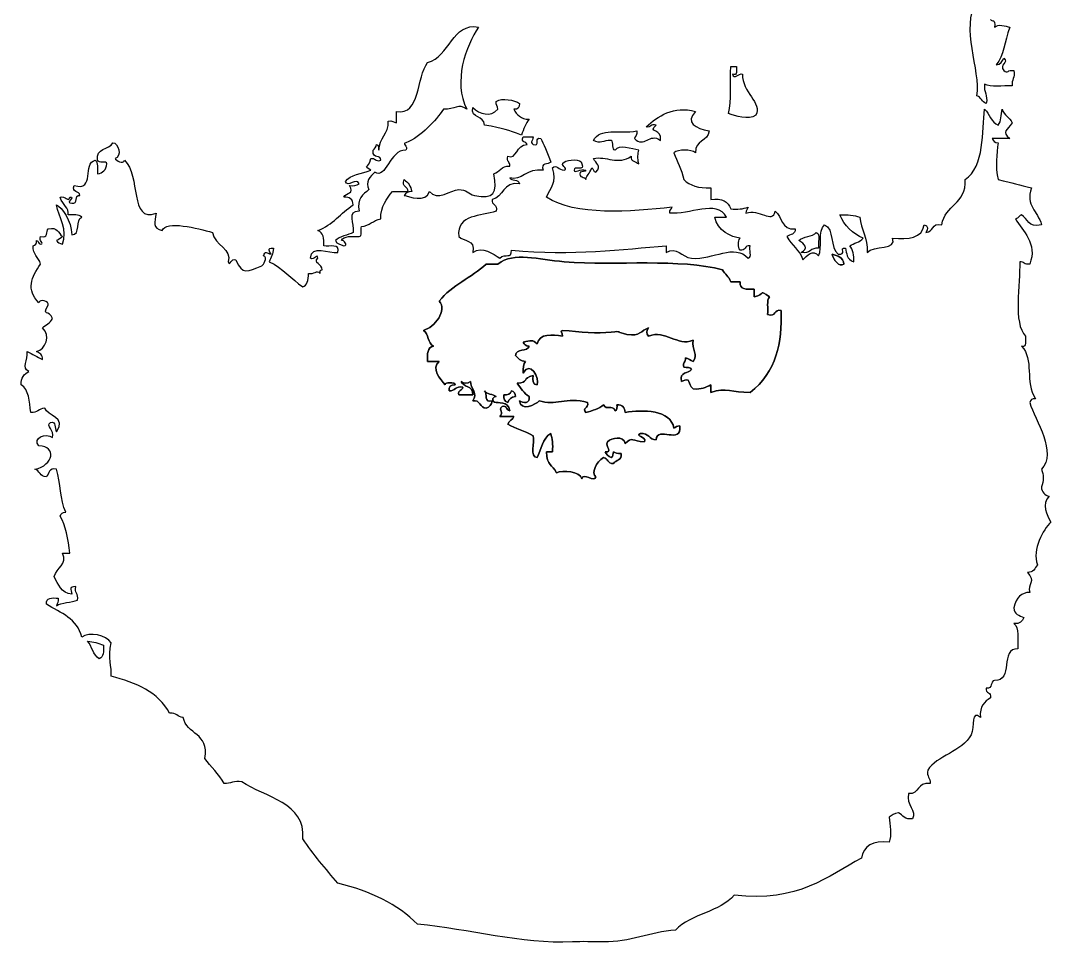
# Model space of a CAD drawing. Extents: x 0 to 128, y -192 to 20.
# Drawn here: x 5.5 to 128.1, y -192.4 to -83.2 of the extents above; entities that cross this region are included whole.
import ezdxf

# ---------------------------------------------------------------- set-up
doc = ezdxf.new("R2010")
doc.units = 0
doc.layers.get('0').update_dxf_attribs({"linetype": 'CONTINUOUS'})

msp = doc.modelspace()

# ---------------------------------------------------------------- linework, layer by layer
at = {"color": 7}
for points in [[(89.443962, -88.648918)], [(64.484712, -93.016787)], [(42.714699, -109.2403)], [(97.763712, -110.626925)], [(101.438268, -110.834918), (101.438268, -110.834918)], [(102.824893, -112.01355)], [(92.217212, -114.994793), (92.217212, -114.994793)], [(92.217212, -115.8961)], [(62.612768, -127.474418), (62.612768, -127.474418)], [(63.514074, -126.9891)], [(13.38758, -156.593543)]]:
    msp.add_lwpolyline(points, close=True, dxfattribs=at)
for points in [[(118.563087, -92.115481), (119.048405, -89.064906), (116.55248, -84.003725), (118.563087, -81.022481)], [(120.157705, -83.102418), (120.365699, -83.379743), (120.781687, -82.963756), (120.643024, -84.003725)], [(53.599705, -88.1636), (56.234293, -87.539618), (56.511618, -83.379743), (59.631524, -84.003725)], [(59.631524, -84.003725), (58.106237, -86.222325), (56.580949, -90.451531), (58.244899, -93.7101)], [(120.643024, -84.003725), (121.059012, -83.587737), (121.960318, -83.865062), (122.445637, -84.003725)], [(122.445637, -84.003725), (121.821655, -85.806337), (121.752324, -87.331625), (120.851018, -88.440925)], [(49.925149, -93.987425), (52.76773, -94.472743), (52.282412, -89.896881), (53.599705, -88.1636)], [(120.851018, -88.440925), (121.405668, -88.440925), (121.54433, -88.024937), (121.752324, -87.678281)], [(121.752324, -87.678281), (122.376305, -88.232931), (121.128343, -88.371593), (121.752324, -89.134237)], [(89.166637, -94.195418), (89.651955, -92.739462), (89.305299, -90.451531), (89.443962, -88.648918)], [(89.443962, -88.648918), (89.651955, -88.648918), (89.859949, -88.648918), (90.137274, -88.648918)], [(90.137274, -88.648918), (90.067943, -89.064906), (90.345268, -89.82755), (89.651955, -89.550225)], [(89.651955, -89.550225), (89.859949, -90.243537), (90.414599, -89.411562), (90.830587, -89.550225)], [(121.752324, -89.134237), (122.237643, -89.550225), (122.168312, -88.995575), (122.930955, -89.134237)], [(122.930955, -89.134237), (123.069618, -89.966212), (122.65363, -90.174206), (122.722962, -90.93685)], [(90.830587, -89.550225), (90.761255, -91.699493), (93.187849, -92.947456), (92.425205, -94.403412)], [(119.464393, -90.728856), (119.32573, -91.699493), (119.88038, -92.04615), (119.672387, -93.016787)], [(122.722962, -90.93685), (121.613662, -90.867518), (120.157705, -91.214175), (119.464393, -90.728856)], [(58.244899, -93.7101), (57.20493, -92.947456), (56.858274, -93.779431), (55.471649, -93.7101)], [(61.919455, -93.7101), (61.919455, -93.294112), (61.64213, -93.224781), (61.711462, -92.808793)], [(61.711462, -92.808793), (62.404774, -92.254143), (63.86073, -92.670131), (64.484712, -93.016787)], [(64.484712, -93.016787), (64.484712, -93.502106), (64.276718, -93.779431), (63.791399, -93.7101)], [(119.672387, -93.016787), (119.117737, -92.878125), (119.048405, -92.254143), (118.563087, -92.115481)], [(49.925149, -95.304718), (49.925149, -94.888731), (49.925149, -94.403412), (49.925149, -93.987425)], [(55.471649, -93.7101), (54.570343, -95.027393), (52.837062, -96.968668), (51.034449, -97.661981)], [(60.324837, -95.582043), (60.324837, -94.403412), (58.660887, -94.888731), (58.938212, -93.502106)], [(58.938212, -93.502106), (59.770187, -94.26475), (61.018149, -94.680737), (61.919455, -93.7101)], [(63.791399, -93.7101), (64.138055, -94.334081), (64.623374, -94.888731), (65.594012, -94.888731)], [(79.460262, -95.790037), (80.777555, -94.542075), (82.71883, -93.224781), (85.284087, -93.987425)], [(85.284087, -93.987425), (83.966793, -95.235387), (85.353418, -95.998031), (86.878705, -96.275356)], [(92.425205, -94.403412), (91.59323, -95.027393), (89.92928, -94.472743), (89.166637, -94.195418)], [(117.176462, -102.02985), (119.464393, -100.504562), (119.187068, -96.206025), (119.464393, -93.7101)], [(119.464393, -93.7101), (120.088374, -94.26475), (120.227037, -95.235387), (121.059012, -95.582043)], [(121.059012, -95.582043), (121.474999, -95.166056), (121.405668, -94.334081), (121.54433, -93.7101)], [(121.54433, -93.7101), (121.752324, -94.403412), (122.445637, -94.680737), (122.722962, -95.304718)], [(47.845212, -98.563287), (47.845212, -97.038), (49.023843, -96.691343), (48.954512, -95.096725)], [(48.954512, -95.096725), (49.43983, -95.027393), (49.578493, -95.235387), (49.925149, -95.304718)], [(64.692705, -96.760675), (63.028755, -96.136693), (62.682099, -95.998031), (60.324837, -95.582043)], [(65.594012, -94.888731), (65.178024, -95.37405), (64.97003, -96.067362), (64.692705, -96.760675)], [(80.638893, -95.582043), (79.94558, -95.37405), (80.014912, -95.9287), (79.460262, -95.790037)], [(81.124212, -97.384656), (81.470868, -95.998031), (79.460262, -96.48335), (80.638893, -95.582043)], [(122.722962, -95.304718), (122.168312, -96.206025), (121.405668, -96.344687), (122.445637, -97.176662)], [(66.07933, -97.869975), (66.980637, -98.216631), (66.148662, -96.830006), (66.980637, -97.176662)], [(73.220449, -97.384656), (74.052424, -95.859368), (76.132362, -96.622012), (78.350962, -96.275356)], [(78.350962, -96.275356), (78.420293, -96.760675), (78.142968, -96.899337), (78.073637, -97.176662)], [(78.073637, -97.176662), (79.182937, -98.355293), (79.876249, -96.414018), (81.124212, -97.384656)], [(86.878705, -96.275356), (86.740043, -97.523318), (85.214755, -97.384656), (85.284087, -98.840612)], [(14.566212, -99.741918), (14.288887, -98.216631), (15.952837, -98.563287), (16.368824, -97.661981)], [(16.368824, -97.661981), (17.062137, -97.661981), (17.478124, -99.325931), (16.646149, -99.533925)], [(47.151899, -98.563287), (47.359893, -98.424625), (47.498555, -98.1473), (47.567887, -97.869975)], [(47.567887, -97.869975), (47.845212, -97.939306), (47.77588, -98.285962), (47.845212, -98.563287)], [(51.034449, -97.661981), (50.479799, -97.731312), (51.381105, -98.077968), (51.034449, -98.563287)], [(63.098087, -99.2566), (64.138055, -99.741918), (64.068724, -97.869975), (65.386018, -97.869975)], [(65.386018, -97.869975), (65.247355, -97.523318), (64.623374, -97.661981), (64.900699, -96.968668)], [(64.900699, -96.968668), (65.316687, -96.968668), (65.663343, -96.968668), (66.07933, -96.968668)], [(66.07933, -96.968668), (66.07933, -97.59265), (65.663343, -97.453987), (66.07933, -97.869975)], [(66.980637, -97.176662), (67.257962, -97.731312), (67.812612, -98.840612), (68.159268, -99.949912)], [(75.300387, -97.384656), (74.329749, -97.384656), (74.052424, -97.869975), (73.220449, -97.384656)], [(75.785705, -98.563287), (75.300387, -98.493956), (75.716374, -97.59265), (75.300387, -97.384656)], [(78.558955, -98.563287), (77.796312, -98.355293), (76.132362, -97.869975), (75.785705, -98.563287)], [(122.445637, -97.176662), (121.752324, -97.176662), (121.059012, -97.176662), (120.365699, -97.176662)], [(120.365699, -97.176662), (120.504362, -97.453987), (120.643024, -97.661981), (121.059012, -97.661981)], [(121.059012, -97.661981), (120.920349, -98.979275), (120.712355, -100.504562), (121.059012, -102.02985)], [(48.053205, -99.741918), (48.122537, -98.979275), (47.082568, -99.741918), (47.151899, -98.563287)], [(51.034449, -98.563287), (49.093174, -98.424625), (48.677187, -102.099181), (47.359893, -101.128543)], [(63.30608, -100.435231), (63.375412, -99.880581), (62.890093, -99.949912), (63.098087, -99.2566)], [(73.220449, -99.533925), (74.676405, -99.187268), (76.201693, -100.3659), (77.657649, -99.2566)], [(77.657649, -99.2566), (77.588318, -99.949912), (78.28163, -99.880581), (78.558955, -100.157906)], [(78.558955, -100.157906), (78.420293, -99.2566), (78.420293, -99.464593), (78.558955, -98.563287)], [(85.284087, -98.840612), (84.798768, -98.424625), (83.204149, -98.424625), (82.71883, -98.840612)], [(82.71883, -98.840612), (83.065487, -99.949912), (83.689468, -100.712556), (83.897462, -102.02985)], [(11.792962, -102.723162), (14.358218, -103.485806), (12.763599, -100.019243), (14.288887, -99.741918)], [(14.288887, -99.741918), (14.635543, -100.019243), (14.566212, -100.712556), (14.566212, -101.336537)], [(15.675512, -100.157906), (15.60618, -99.741918), (14.704874, -100.157906), (14.566212, -99.741918)], [(14.566212, -101.336537), (15.190193, -101.267206), (15.60618, -100.851218), (15.675512, -100.157906)], [(16.646149, -99.533925), (16.71548, -99.741918), (17.616787, -100.296568), (17.755449, -99.741918)], [(17.755449, -99.741918), (19.696724, -101.4752), (18.310099, -107.229693), (21.499337, -105.981731)], [(46.874574, -100.92055), (45.903937, -100.157906), (46.597249, -100.92055), (46.874574, -99.533925)], [(46.874574, -99.533925), (47.429224, -99.395262), (47.359893, -99.949912), (48.053205, -99.741918)], [(61.434137, -101.336537), (62.127449, -101.128543), (62.335443, -100.3659), (63.30608, -100.435231)], [(68.159268, -99.949912), (67.881943, -100.296568), (66.911305, -99.949912), (67.257962, -100.92055)], [(68.367262, -100.643225), (68.85258, -100.157906), (69.060574, -100.92055), (69.753887, -100.92055)], [(69.753887, -100.92055), (70.377868, -100.643225), (69.060574, -100.3659), (69.753887, -99.949912)], [(69.753887, -99.949912), (70.169874, -99.672587), (71.833824, -99.464593), (71.833824, -100.157906)], [(71.833824, -100.157906), (72.249812, -101.128543), (70.863187, -100.296568), (70.932518, -100.92055)], [(73.497774, -101.128543), (74.260418, -100.3659), (73.497774, -100.157906), (73.220449, -99.533925)], [(43.89333, -102.237843), (44.44798, -101.405868), (45.834605, -101.336537), (46.874574, -100.92055)], [(45.487949, -102.515168), (45.210624, -101.683193), (44.101324, -103.069818), (43.89333, -102.237843)], [(47.359893, -101.128543), (46.874574, -101.683193), (46.11193, -102.237843), (46.66658, -103.208481)], [(59.146205, -103.901793), (61.434137, -104.387112), (61.919455, -103.624468), (61.434137, -101.336537)], [(67.257962, -100.92055), (65.316687, -100.643225), (64.692705, -102.237843), (63.30608, -101.821856)], [(67.673949, -104.109787), (68.159268, -102.861825), (68.921912, -102.445837), (68.367262, -100.643225)], [(70.932518, -100.92055), (70.932518, -101.336537), (71.695162, -100.643225), (72.319143, -100.92055)], [(71.62583, -101.128543), (71.417837, -101.891187), (72.249812, -101.613862), (72.319143, -102.02985)], [(72.319143, -100.92055), (72.249812, -101.128543), (71.903155, -101.059212), (71.62583, -101.128543)], [(72.319143, -102.02985), (72.388474, -101.405868), (72.73513, -101.4752), (73.012455, -100.643225)], [(73.012455, -100.643225), (73.28978, -100.712556), (73.151118, -101.128543), (73.497774, -101.128543)], [(12.486274, -103.901793), (12.416943, -103.277812), (11.446305, -103.624468), (11.792962, -102.723162)], [(43.685337, -104.109787), (43.962662, -103.485806), (45.00263, -103.763131), (44.378649, -102.723162)], [(44.378649, -102.723162), (44.863968, -102.792493), (45.210624, -102.723162), (45.487949, -102.515168)], [(51.311774, -103.416475), (51.311774, -102.792493), (50.479799, -103.000487), (50.826455, -102.02985)], [(50.826455, -102.02985), (51.311774, -102.376506), (51.589099, -102.792493), (51.727762, -103.416475)], [(64.484712, -102.515168), (62.474105, -102.237843), (62.612768, -104.109787), (61.226143, -104.387112)], [(63.30608, -101.821856), (63.514074, -102.168512), (64.346049, -101.960518), (64.484712, -102.515168)], [(83.897462, -102.02985), (84.590774, -102.723162), (85.630743, -103.069818), (87.086699, -103.000487)], [(114.403212, -107.368356), (114.749868, -105.011093), (117.315124, -104.941762), (117.176462, -102.02985)], [(121.059012, -102.02985), (122.792293, -102.376506), (123.554937, -102.723162), (125.010893, -103.000487)], [(10.129012, -104.109787), (10.752993, -103.832462), (11.099649, -104.8031), (11.307643, -104.109787)], [(11.099649, -106.189725), (11.238312, -105.35775), (10.475668, -105.080425), (10.129012, -104.109787)], [(11.307643, -104.109787), (12.000955, -104.040456), (10.683662, -104.8031), (11.515637, -104.8031)], [(11.515637, -104.8031), (12.347612, -105.011093), (11.72363, -103.763131), (12.486274, -103.901793)], [(44.794637, -105.011093), (44.794637, -104.387112), (44.378649, -104.040456), (43.685337, -104.109787)], [(46.66658, -103.208481), (45.973268, -103.763131), (45.210624, -104.24845), (45.487949, -105.773737)], [(48.053205, -106.675043), (48.053205, -105.149756), (48.746518, -104.317781), (49.43983, -103.416475)], [(49.43983, -103.416475), (50.063812, -103.416475), (50.687793, -103.416475), (51.311774, -103.416475)], [(51.727762, -103.416475), (51.311774, -103.485806), (50.965118, -103.555137), (50.826455, -103.901793)], [(50.826455, -103.901793), (51.311774, -103.971125), (53.461043, -104.872431), (53.807699, -103.416475)], [(53.807699, -103.416475), (54.709005, -104.664437), (56.372955, -103.208481), (57.274262, -103.208481)], [(57.274262, -103.208481), (58.175568, -103.208481), (58.383562, -103.6938), (59.146205, -103.901793)], [(82.510837, -105.288418), (77.657649, -105.843068), (71.001849, -106.328387), (67.673949, -104.109787)], [(87.086699, -103.000487), (87.086699, -103.416475), (87.086699, -103.901793), (87.086699, -104.387112)], [(87.086699, -104.387112), (88.403993, -104.179118), (89.166637, -104.595106), (89.443962, -105.496412)], [(125.010893, -103.000487), (124.248249, -105.149756), (125.773537, -105.704406), (126.189524, -107.368356)], [(10.406337, -109.656287), (11.099649, -108.061668), (9.990349, -106.397718), (9.713024, -105.011093)], [(9.713024, -105.011093), (10.337005, -105.288418), (11.515637, -106.883037), (11.515637, -108.546987)], [(40.634762, -108.061668), (42.368043, -107.368356), (43.33868, -105.981731), (44.794637, -105.011093)], [(61.226143, -104.387112), (61.08748, -105.080425), (61.919455, -104.872431), (61.711462, -105.773737)], [(82.233512, -105.981731), (82.16418, -105.565743), (82.441505, -105.565743), (82.510837, -105.288418)], [(88.958643, -106.46705), (87.780012, -104.317781), (84.521443, -106.259056), (82.233512, -105.981731)], [(89.443962, -105.496412), (90.275937, -105.565743), (90.899918, -105.496412), (91.523899, -105.288418)], [(91.523899, -105.288418), (91.385237, -105.496412), (91.246574, -105.635075), (91.246574, -105.981731)], [(12.694268, -106.46705), (12.416943, -106.120393), (11.654299, -106.189725), (11.099649, -106.189725)], [(11.515637, -108.546987), (12.624937, -108.546987), (11.931624, -106.744375), (12.694268, -106.46705)], [(21.499337, -105.981731), (21.291343, -107.091031), (21.083349, -107.784343), (22.192649, -108.061668)], [(45.487949, -105.773737), (43.962662, -105.704406), (44.933299, -107.229693), (44.794637, -108.269662)], [(61.711462, -105.773737), (59.908849, -106.397718), (57.066268, -106.051062), (57.274262, -108.754981)], [(90.553262, -108.962975), (89.582624, -108.824312), (87.780012, -108.061668), (87.572018, -106.46705)], [(87.572018, -106.46705), (88.057337, -106.46705), (88.473324, -106.46705), (88.958643, -106.46705)], [(91.246574, -105.981731), (92.771862, -105.427081), (94.36648, -107.299025), (94.713137, -105.773737)], [(94.713137, -105.773737), (95.545112, -106.397718), (95.406449, -107.992337), (97.070399, -107.853675)], [(105.112824, -108.962975), (103.864862, -108.408325), (102.894224, -107.507018), (102.339574, -106.189725)], [(102.339574, -106.189725), (103.24088, -106.189725), (104.072855, -106.189725), (104.696837, -106.46705)], [(104.696837, -106.46705), (104.90483, -107.923006), (105.598143, -108.893643), (105.598143, -110.626925)], [(123.832262, -106.189725), (123.554937, -106.259056), (123.485605, -106.605712), (123.138949, -106.675043)], [(126.189524, -107.368356), (124.594905, -107.784343), (124.594905, -106.605712), (123.832262, -106.189725)], [(7.84108, -108.754981), (8.742387, -109.032306), (8.465062, -108.131), (8.742387, -107.853675)], [(8.742387, -107.853675), (9.851687, -107.57635), (9.921018, -108.338993), (10.406337, -108.754981)], [(22.192649, -108.061668), (22.677968, -106.813706), (26.421855, -107.784343), (28.155137, -108.269662)], [(45.487949, -108.754981), (45.973268, -108.754981), (45.626612, -107.923006), (45.765274, -107.57635)], [(45.765274, -107.57635), (46.735912, -107.507018), (47.151899, -106.813706), (48.053205, -106.675043)], [(97.070399, -107.853675), (97.13973, -108.546987), (96.446418, -108.477656), (96.099762, -108.754981)], [(99.843649, -111.042912), (100.328968, -110.141606), (99.704987, -108.061668), (100.536962, -107.368356)], [(100.536962, -107.368356), (101.715593, -107.853675), (101.160943, -110.072275), (102.13158, -110.834918)], [(108.579387, -108.962975), (110.45133, -109.101637), (112.11528, -108.962975), (112.323274, -107.368356)], [(112.323274, -107.368356), (112.808593, -107.437687), (112.808593, -107.992337), (112.531268, -108.269662)], [(112.531268, -108.269662), (113.432574, -108.269662), (113.155249, -107.091031), (114.403212, -107.368356)], [(123.138949, -106.675043), (123.901593, -108.061668), (125.773537, -109.586956), (124.802899, -112.01355)], [(7.84108, -109.656287), (8.39573, -109.586956), (7.494424, -109.2403), (7.84108, -108.754981)], [(10.406337, -108.754981), (10.198343, -108.962975), (9.990349, -109.101637), (9.713024, -109.2403)], [(28.155137, -108.269662), (28.432462, -109.79495), (30.512399, -110.280268), (30.02708, -111.736225)], [(41.328074, -109.864281), (41.397405, -108.962975), (41.258743, -108.269662), (40.634762, -108.061668)], [(44.794637, -108.269662), (44.170655, -108.616318), (43.200018, -108.68565), (42.714699, -109.2403)], [(43.408012, -109.2403), (43.685337, -108.616318), (44.655974, -108.754981), (45.487949, -108.754981)], [(57.274262, -108.754981), (57.828912, -109.378962), (59.284868, -109.032306), (58.938212, -110.626925)], [(90.553262, -110.3496), (90.275937, -110.072275), (90.275937, -109.2403), (90.553262, -108.962975)], [(96.099762, -108.754981), (96.58508, -109.864281), (97.625049, -110.280268), (97.971705, -111.528231)], [(97.486387, -109.2403), (97.971705, -108.68565), (99.150337, -108.824312), (99.566324, -108.269662)], [(99.566324, -108.269662), (100.120974, -108.477656), (99.704987, -109.586956), (99.843649, -110.141606)], [(103.518205, -109.864281), (104.003524, -109.517625), (104.696837, -109.448293), (105.112824, -108.962975)], [(105.598143, -110.626925), (106.291455, -109.79495), (109.203368, -110.3496), (108.579387, -108.962975)], [(7.84108, -112.01355), (7.633087, -111.181575), (6.870443, -110.90425), (6.939774, -109.864281)], [(6.939774, -109.864281), (7.217099, -109.79495), (7.355762, -109.586956), (7.355762, -109.2403)], [(7.355762, -109.2403), (7.633087, -109.2403), (7.494424, -109.656287), (7.84108, -109.656287)], [(9.713024, -109.2403), (9.851687, -109.448293), (10.129012, -109.586956), (10.406337, -109.656287)], [(35.088262, -110.834918), (34.949599, -110.626925), (34.533612, -110.002943), (35.365587, -110.141606)], [(35.365587, -110.141606), (35.365587, -110.834918), (35.01893, -111.250906), (34.880268, -111.736225)], [(39.733455, -111.320237), (39.802787, -109.586956), (41.952055, -110.834918), (42.992024, -110.626925)], [(42.992024, -110.626925), (43.269349, -109.517625), (42.021387, -110.002943), (41.328074, -109.864281)], [(42.714699, -109.2403), (42.78403, -109.656287), (43.33868, -109.656287), (43.685337, -109.864281)], [(43.685337, -109.864281), (44.239987, -109.864281), (43.685337, -109.101637), (43.408012, -109.2403)], [(58.938212, -110.626925), (60.116843, -109.864281), (61.364805, -110.834918), (62.127449, -111.320237)], [(63.514074, -110.3496), (70.724524, -111.112243), (76.756343, -110.210937), (81.817524, -109.864281)], [(81.817524, -109.864281), (81.817524, -110.141606), (81.817524, -110.3496), (81.817524, -110.626925)], [(81.817524, -110.626925), (83.065487, -109.933612), (83.620137, -111.181575), (84.798768, -111.320237)], [(84.798768, -111.320237), (87.433355, -111.528231), (89.859949, -109.517625), (91.523899, -111.320237)], [(91.731893, -109.864281), (91.03858, -109.725618), (91.246574, -110.557593), (90.553262, -110.3496)], [(91.523899, -111.320237), (92.009218, -111.250906), (91.59323, -110.280268), (91.731893, -109.864281)], [(97.763712, -110.626925), (98.665018, -110.210937), (98.24903, -109.586956), (97.486387, -109.2403)], [(99.843649, -110.141606), (98.873012, -110.002943), (98.873012, -110.90425), (97.763712, -110.626925)], [(97.971705, -111.528231), (98.457024, -110.973581), (99.150337, -110.210937), (99.843649, -111.042912)], [(102.13158, -110.834918), (103.310212, -110.973581), (102.13158, -110.002943), (103.032887, -110.141606)], [(103.032887, -110.141606), (103.171549, -110.696256), (103.102218, -111.4589), (104.003524, -111.736225)], [(104.003524, -111.736225), (104.003524, -110.973581), (103.934193, -110.280268), (103.518205, -109.864281)], [(30.02708, -111.736225), (30.235074, -112.429537), (30.373737, -111.181575), (30.928387, -111.528231)], [(30.928387, -111.528231), (31.69103, -113.400175), (32.315012, -112.845525), (33.978962, -112.221543)], [(33.978962, -112.221543), (34.186955, -112.152212), (34.741605, -111.181575), (34.186955, -111.042912)], [(34.186955, -111.042912), (34.394949, -110.3496), (34.533612, -110.765587), (35.088262, -110.834918)], [(40.634762, -111.320237), (40.56543, -110.696256), (40.218774, -111.597562), (39.733455, -111.320237)], [(41.12008, -112.706862), (41.12008, -112.01355), (40.01078, -111.874887), (40.634762, -111.320237)], [(69.753887, -111.736225), (66.703312, -111.528231), (63.791399, -110.488262), (61.919455, -112.01355)], [(61.919455, -112.01355), (63.791399, -110.488262), (66.703312, -111.528231), (69.753887, -111.736225)], [(62.127449, -111.320237), (62.820762, -110.626925), (63.514074, -111.528231), (63.514074, -110.3496)], [(88.473324, -112.706862), (83.481474, -111.320237), (75.993699, -112.221543), (69.753887, -111.736225)], [(69.753887, -111.736225), (75.993699, -112.221543), (83.481474, -111.320237), (88.473324, -112.706862)], [(102.824893, -112.01355), (102.270243, -112.429537), (101.57693, -111.528231), (101.438268, -110.834918)], [(101.438268, -110.834918), (102.062249, -111.042912), (102.755562, -111.181575), (102.824893, -112.01355)], [(101.438268, -110.834918), (101.57693, -111.528231), (102.270243, -112.429537), (102.824893, -112.01355)], [(102.824893, -112.01355), (102.755562, -111.181575), (102.062249, -111.042912), (101.438268, -110.834918)], [(7.633087, -116.589412), (6.107799, -115.064125), (6.73178, -113.538837), (7.84108, -112.01355)], [(34.880268, -111.736225), (36.474887, -112.498868), (37.514855, -113.746831), (38.832149, -114.717468)], [(39.525462, -113.12285), (40.218774, -113.261512), (40.426768, -112.637531), (40.912087, -113.12285)], [(40.912087, -113.12285), (40.842755, -112.845525), (40.912087, -112.706862), (41.12008, -112.706862)], [(60.53283, -112.01355), (58.799549, -113.608168), (56.442287, -114.509475), (54.98633, -116.381418)], [(54.98633, -116.381418), (56.442287, -114.509475), (58.799549, -113.608168), (60.53283, -112.01355)], [(61.919455, -112.01355), (61.434137, -112.01355), (61.018149, -112.01355), (60.53283, -112.01355)], [(60.53283, -112.01355), (61.018149, -112.01355), (61.434137, -112.01355), (61.919455, -112.01355)], [(89.443962, -114.093487), (89.235968, -113.469506), (88.750649, -113.192181), (88.473324, -112.706862)], [(88.473324, -112.706862), (88.750649, -113.192181), (89.235968, -113.469506), (89.443962, -114.093487)], [(123.624268, -111.736225), (123.693599, -114.370812), (122.792293, -119.016006), (124.31758, -120.541293)], [(124.802899, -112.01355), (124.109587, -112.152212), (124.178918, -111.666893), (123.624268, -111.736225)], [(38.832149, -114.717468), (39.317468, -114.509475), (39.525462, -113.954825), (39.525462, -113.12285)], [(90.553262, -114.093487), (90.206605, -114.093487), (89.790618, -114.093487), (89.443962, -114.093487)], [(89.443962, -114.093487), (89.790618, -114.093487), (90.206605, -114.093487), (90.553262, -114.093487)], [(92.217212, -114.994793), (91.315905, -114.994793), (90.414599, -115.064125), (90.553262, -114.093487)], [(90.553262, -114.093487), (90.414599, -115.064125), (91.315905, -114.994793), (92.217212, -114.994793)], [(94.019824, -115.8961), (92.70253, -114.925462), (93.603837, -115.618775), (92.217212, -115.8961)], [(92.217212, -115.8961), (93.603837, -115.618775), (92.70253, -114.925462), (94.019824, -115.8961)], [(92.217212, -115.8961), (92.217212, -115.618775), (92.217212, -115.272118), (92.217212, -114.994793)], [(92.217212, -114.994793), (92.217212, -115.272118), (92.217212, -115.618775), (92.217212, -115.8961)], [(8.742387, -116.866737), (8.881049, -116.381418), (7.702418, -116.104093), (7.633087, -116.589412)], [(54.98633, -116.381418), (55.956968, -117.490718), (54.43168, -119.501325), (53.114387, -119.847981)], [(53.114387, -119.847981), (54.43168, -119.501325), (55.956968, -117.490718), (54.98633, -116.381418)], [(93.81183, -117.976037), (93.881162, -117.282725), (93.673168, -116.312087), (94.019824, -115.8961)], [(94.019824, -115.8961), (93.673168, -116.312087), (93.881162, -117.282725), (93.81183, -117.976037)], [(9.227705, -118.461356), (8.881049, -117.282725), (7.910412, -118.322693), (8.742387, -116.866737)], [(91.731893, -127.197093), (94.851799, -124.7705), (95.545112, -121.303937), (95.406449, -117.490718)], [(95.406449, -117.490718), (95.545112, -121.303937), (94.851799, -124.7705), (91.731893, -127.197093)], [(95.406449, -117.490718), (94.505143, -117.282725), (94.851799, -118.322693), (93.81183, -117.976037)], [(93.81183, -117.976037), (94.851799, -118.322693), (94.505143, -117.282725), (95.406449, -117.490718)], [(8.049074, -119.570656), (8.39573, -119.154668), (9.019712, -119.016006), (9.227705, -118.461356)], [(7.355762, -122.343906), (8.39573, -122.135912), (9.089043, -120.471962), (8.049074, -119.570656)], [(53.114387, -119.847981), (53.738368, -120.263968), (53.599705, -121.373268), (54.293018, -121.719925)], [(54.293018, -121.719925), (53.599705, -121.373268), (53.738368, -120.263968), (53.114387, -119.847981)], [(69.545893, -120.541293), (69.615224, -120.125306), (69.199237, -119.917312), (69.545893, -119.847981)], [(69.545893, -119.847981), (69.199237, -119.917312), (69.615224, -120.125306), (69.545893, -120.541293)], [(69.545893, -119.847981), (71.62583, -120.055975), (73.705768, -120.263968), (75.300387, -120.055975)], [(75.300387, -120.055975), (73.705768, -120.263968), (71.62583, -120.055975), (69.545893, -119.847981)], [(75.300387, -120.055975), (76.687012, -119.917312), (75.785705, -120.055975), (77.17233, -120.3333)], [(77.17233, -120.3333), (75.785705, -120.055975), (76.687012, -119.917312), (75.300387, -120.055975)], [(77.17233, -120.3333), (78.766949, -120.610625), (78.766949, -119.847981), (79.737587, -119.570656)], [(79.737587, -119.570656), (78.766949, -119.847981), (78.766949, -120.610625), (77.17233, -120.3333)], [(79.737587, -119.570656), (79.460262, -119.917312), (79.460262, -120.194637), (79.737587, -120.541293)], [(79.737587, -120.541293), (79.460262, -120.194637), (79.460262, -119.917312), (79.737587, -119.570656)], [(79.737587, -120.541293), (81.748193, -119.709318), (83.065487, -121.789256), (85.006762, -121.026612)], [(85.006762, -121.026612), (83.065487, -121.789256), (81.748193, -119.709318), (79.737587, -120.541293)], [(64.900699, -121.234606), (65.802005, -121.095943), (66.009999, -120.88795), (66.564649, -121.4426)], [(66.564649, -121.4426), (66.009999, -120.88795), (65.802005, -121.095943), (64.900699, -121.234606)], [(65.594012, -121.719925), (65.178024, -121.719925), (65.039362, -121.511931), (64.900699, -121.234606)], [(64.900699, -121.234606), (65.039362, -121.511931), (65.178024, -121.719925), (65.594012, -121.719925)], [(66.564649, -121.4426), (66.841974, -120.194637), (68.367262, -120.3333), (69.545893, -120.541293)], [(69.545893, -120.541293), (68.367262, -120.3333), (66.841974, -120.194637), (66.564649, -121.4426)], [(85.006762, -121.026612), (84.798768, -122.066581), (85.630743, -122.829225), (85.006762, -123.522537)], [(85.006762, -123.522537), (85.630743, -122.829225), (84.798768, -122.066581), (85.006762, -121.026612)], [(124.31758, -120.541293), (124.178918, -120.957281), (124.594905, -121.927918), (123.832262, -121.719925)], [(6.454455, -124.701168), (5.483818, -124.285181), (6.385124, -123.383875), (6.246462, -122.343906)], [(6.246462, -122.343906), (6.870443, -122.690562), (7.425093, -122.967887), (8.049074, -123.314543)], [(8.049074, -123.314543), (8.118405, -122.690562), (7.702418, -122.5519), (7.355762, -122.343906)], [(54.293018, -121.719925), (53.599705, -121.858587), (53.530374, -122.621231), (53.599705, -123.522537)], [(53.599705, -123.522537), (53.530374, -122.621231), (53.599705, -121.858587), (54.293018, -121.719925)], [(63.999393, -122.829225), (63.999393, -121.927918), (65.455349, -122.413237), (65.594012, -121.719925)], [(65.594012, -121.719925), (65.455349, -122.413237), (63.999393, -121.927918), (63.999393, -122.829225)], [(123.832262, -121.719925), (125.357549, -123.245212), (124.178918, -125.949131), (125.496212, -127.959737)], [(53.599705, -123.522537), (54.085024, -123.522537), (54.501012, -123.522537), (54.98633, -123.522537)], [(54.98633, -123.522537), (54.501012, -123.522537), (54.085024, -123.522537), (53.599705, -123.522537)], [(54.98633, -123.522537), (53.946362, -124.354512), (55.124993, -125.671806), (55.679643, -126.295787)], [(55.679643, -126.295787), (55.124993, -125.671806), (53.946362, -124.354512), (54.98633, -123.522537)], [(65.178024, -123.522537), (64.554043, -123.522537), (64.346049, -123.10655), (63.999393, -122.829225)], [(63.999393, -122.829225), (64.346049, -123.10655), (64.554043, -123.522537), (65.178024, -123.522537)], [(66.564649, -126.295787), (66.841974, -125.533143), (65.732674, -123.314543), (64.900699, -124.909162)], [(64.900699, -124.909162), (65.732674, -123.314543), (66.841974, -125.533143), (66.564649, -126.295787)], [(64.900699, -124.909162), (64.900699, -124.354512), (64.900699, -123.799862), (65.178024, -123.522537)], [(65.178024, -123.522537), (64.900699, -123.799862), (64.900699, -124.354512), (64.900699, -124.909162)], [(84.105455, -123.10655), (84.174787, -123.6612), (83.689468, -123.591868), (83.897462, -124.21585)], [(83.897462, -124.21585), (83.689468, -123.591868), (84.174787, -123.6612), (84.105455, -123.10655)], [(85.006762, -123.522537), (84.660105, -123.383875), (84.452112, -123.175881), (84.105455, -123.10655)], [(84.105455, -123.10655), (84.452112, -123.175881), (84.660105, -123.383875), (85.006762, -123.522537)], [(5.553149, -126.295787), (5.483818, -125.463812), (5.899806, -124.978493), (6.454455, -124.701168)], [(84.798768, -124.493175), (84.452112, -124.978493), (83.342812, -124.701168), (83.620137, -125.8798)], [(83.620137, -125.8798), (83.342812, -124.701168), (84.452112, -124.978493), (84.798768, -124.493175)], [(83.897462, -124.21585), (84.244118, -124.285181), (84.729437, -124.146518), (84.798768, -124.493175)], [(84.798768, -124.493175), (84.729437, -124.146518), (84.244118, -124.285181), (83.897462, -124.21585)], [(55.679643, -126.295787), (55.54098, -125.949131), (56.927605, -125.949131), (56.858274, -126.295787)], [(56.858274, -126.295787), (56.927605, -125.949131), (55.54098, -125.949131), (55.679643, -126.295787)], [(58.938212, -127.474418), (59.007543, -126.365118), (57.75958, -126.573112), (57.551587, -125.8798)], [(57.551587, -125.8798), (57.828912, -126.157125), (58.383562, -126.157125), (58.660887, -125.8798)], [(58.660887, -125.8798), (58.383562, -126.157125), (57.828912, -126.157125), (57.551587, -125.8798)], [(57.551587, -125.8798), (57.75958, -126.573112), (59.007543, -126.365118), (58.938212, -127.474418)], [(58.660887, -125.8798), (58.660887, -126.711775), (59.631524, -127.335756), (58.938212, -128.167731)], [(58.938212, -128.167731), (59.631524, -127.335756), (58.660887, -126.711775), (58.660887, -125.8798)], [(64.207387, -126.087793), (65.594012, -126.087793), (64.762037, -125.463812), (66.07933, -125.186487)], [(66.07933, -125.186487), (64.762037, -125.463812), (65.594012, -126.087793), (64.207387, -126.087793)], [(65.594012, -127.682412), (65.039362, -127.266425), (64.554043, -126.711775), (64.207387, -126.087793)], [(64.207387, -126.087793), (64.554043, -126.711775), (65.039362, -127.266425), (65.594012, -127.682412)], [(66.07933, -125.186487), (66.009999, -125.741137), (66.009999, -126.295787), (66.564649, -126.295787)], [(66.564649, -126.295787), (66.009999, -126.295787), (66.009999, -125.741137), (66.07933, -125.186487)], [(83.620137, -125.8798), (84.868099, -125.32515), (84.244118, -126.157125), (85.006762, -126.781106)], [(85.006762, -126.781106), (84.244118, -126.157125), (84.868099, -125.32515), (83.620137, -125.8798)], [(6.662449, -129.554356), (6.523787, -128.237062), (6.454455, -126.850437), (5.553149, -126.295787)], [(56.858274, -126.295787), (56.303624, -126.295787), (56.09563, -126.503781), (56.164962, -126.9891)], [(56.164962, -126.9891), (56.09563, -126.503781), (56.303624, -126.295787), (56.858274, -126.295787)], [(56.164962, -126.9891), (56.858274, -127.058431), (56.927605, -126.365118), (57.75958, -126.573112)], [(57.75958, -126.573112), (56.927605, -126.365118), (56.858274, -127.058431), (56.164962, -126.9891)], [(57.75958, -126.573112), (57.75958, -126.9891), (57.135599, -126.850437), (57.274262, -127.474418)], [(57.274262, -127.474418), (57.135599, -126.850437), (57.75958, -126.9891), (57.75958, -126.573112)], [(57.274262, -127.474418), (57.828912, -127.474418), (58.383562, -127.474418), (58.938212, -127.474418)], [(58.938212, -127.474418), (58.383562, -127.474418), (57.828912, -127.474418), (57.274262, -127.474418)], [(61.226143, -128.167731), (60.186174, -128.514387), (60.740824, -127.266425), (60.324837, -126.9891)], [(60.324837, -126.9891), (60.740824, -127.266425), (60.186174, -128.514387), (61.226143, -128.167731)], [(60.324837, -126.9891), (60.53283, -127.474418), (61.364805, -127.335756), (61.711462, -127.682412)], [(61.711462, -127.682412), (61.364805, -127.335756), (60.53283, -127.474418), (60.324837, -126.9891)], [(63.098087, -128.375725), (62.682099, -128.306393), (62.543437, -127.959737), (62.612768, -127.474418)], [(62.612768, -127.474418), (62.543437, -127.959737), (62.682099, -128.306393), (63.098087, -128.375725)], [(62.612768, -127.474418), (63.098087, -127.54375), (63.444743, -127.405087), (63.514074, -126.9891)], [(63.514074, -126.9891), (63.444743, -127.405087), (63.098087, -127.54375), (62.612768, -127.474418)], [(63.514074, -126.9891), (63.791399, -127.127762), (63.999393, -127.266425), (63.999393, -127.682412)], [(63.999393, -127.682412), (63.999393, -127.266425), (63.791399, -127.127762), (63.514074, -126.9891)], [(85.006762, -126.781106), (85.977399, -126.850437), (86.532049, -126.573112), (87.086699, -126.295787)], [(87.086699, -126.295787), (86.532049, -126.573112), (85.977399, -126.850437), (85.006762, -126.781106)], [(87.086699, -126.295787), (87.086699, -126.642443), (87.086699, -126.919768), (87.086699, -127.197093)], [(87.086699, -127.197093), (87.086699, -126.919768), (87.086699, -126.642443), (87.086699, -126.295787)], [(87.086699, -127.197093), (88.889312, -126.573112), (89.651955, -127.197093), (91.731893, -127.197093)], [(91.731893, -127.197093), (89.651955, -127.197093), (88.889312, -126.573112), (87.086699, -127.197093)], [(58.938212, -128.167731), (59.839518, -128.029068), (59.770187, -128.999706), (60.53283, -129.069037)], [(60.53283, -129.069037), (59.770187, -128.999706), (59.839518, -128.029068), (58.938212, -128.167731)], [(60.53283, -129.069037), (60.879487, -128.861043), (61.226143, -128.722381), (61.226143, -128.167731)], [(61.226143, -128.167731), (61.226143, -128.722381), (60.879487, -128.861043), (60.53283, -129.069037)], [(61.711462, -127.682412), (61.156812, -127.751743), (61.156812, -128.306393), (61.711462, -128.375725)], [(61.711462, -128.375725), (61.156812, -128.306393), (61.156812, -127.751743), (61.711462, -127.682412)], [(61.711462, -128.375725), (61.711462, -128.445056), (63.236749, -128.167731), (63.30608, -129.346362)], [(63.30608, -129.346362), (63.236749, -128.167731), (61.711462, -128.445056), (61.711462, -128.375725)], [(63.30608, -129.346362), (62.820762, -129.277031), (63.028755, -128.65305), (62.404774, -128.861043)], [(62.404774, -128.861043), (63.028755, -128.65305), (62.820762, -129.277031), (63.30608, -129.346362)], [(63.999393, -127.682412), (63.444743, -127.682412), (63.236749, -128.029068), (63.098087, -128.375725)], [(63.098087, -128.375725), (63.236749, -128.029068), (63.444743, -127.682412), (63.999393, -127.682412)], [(64.484712, -128.167731), (64.831368, -128.514387), (65.802005, -128.514387), (65.594012, -127.682412)], [(65.594012, -127.682412), (65.802005, -128.514387), (64.831368, -128.514387), (64.484712, -128.167731)], [(66.772643, -128.167731), (66.495318, -128.65305), (64.484712, -129.485025), (64.484712, -128.167731)], [(64.484712, -128.167731), (64.484712, -129.485025), (66.495318, -128.65305), (66.772643, -128.167731)], [(72.527137, -128.375725), (69.96188, -127.682412), (68.713918, -128.861043), (66.772643, -128.167731)], [(66.772643, -128.167731), (68.713918, -128.861043), (69.96188, -127.682412), (72.527137, -128.375725)], [(72.319143, -129.554356), (71.764493, -128.999706), (72.665799, -129.138368), (72.527137, -128.375725)], [(72.527137, -128.375725), (72.665799, -129.138368), (71.764493, -128.999706), (72.319143, -129.554356)], [(74.39908, -128.65305), (73.913762, -129.138368), (73.081787, -129.346362), (72.319143, -129.554356)], [(72.319143, -129.554356), (73.081787, -129.346362), (73.913762, -129.138368), (74.39908, -128.65305)], [(75.785705, -129.346362), (75.369718, -128.514387), (74.745737, -129.415693), (74.39908, -128.65305)], [(74.39908, -128.65305), (74.745737, -129.415693), (75.369718, -128.514387), (75.785705, -129.346362)], [(75.993699, -128.65305), (75.993699, -128.861043), (76.06303, -129.277031), (75.785705, -129.346362)], [(75.785705, -129.346362), (76.06303, -129.277031), (75.993699, -128.861043), (75.993699, -128.65305)], [(76.964337, -129.554356), (76.895005, -128.930375), (76.61768, -128.65305), (75.993699, -128.65305)], [(75.993699, -128.65305), (76.61768, -128.65305), (76.895005, -128.930375), (76.964337, -129.554356)], [(125.496212, -127.959737), (125.080224, -127.890406), (124.87223, -128.0984), (124.802899, -128.375725)], [(124.802899, -128.375725), (125.496212, -130.524993), (128.061468, -134.338212), (126.189524, -136.279487)], [(8.326399, -129.069037), (7.563755, -129.069037), (7.494424, -129.693018), (6.662449, -129.554356)], [(9.713024, -131.842287), (10.960987, -130.109006), (8.603724, -129.970343), (8.326399, -129.069037)], [(62.404774, -128.861043), (61.919455, -129.277031), (62.682099, -129.554356), (62.127449, -130.039675)], [(62.127449, -130.039675), (62.682099, -129.554356), (61.919455, -129.277031), (62.404774, -128.861043)], [(82.71883, -131.4263), (82.372174, -129.2077), (79.044274, -129.2077), (76.964337, -129.554356)], [(76.964337, -129.554356), (79.044274, -129.2077), (82.372174, -129.2077), (82.71883, -131.4263)], [(9.227705, -132.5356), (9.574362, -131.634293), (8.326399, -131.148975), (9.019712, -130.732987)], [(9.019712, -130.732987), (9.713024, -130.594325), (9.435699, -131.4263), (9.713024, -131.842287)], [(62.127449, -130.039675), (62.682099, -130.039675), (63.236749, -130.039675), (63.791399, -130.039675)], [(63.791399, -130.039675), (63.236749, -130.039675), (62.682099, -130.039675), (62.127449, -130.039675)], [(63.791399, -130.039675), (63.722068, -130.455662), (63.167418, -130.455662), (63.098087, -130.940981)], [(63.098087, -130.940981), (63.167418, -130.455662), (63.722068, -130.455662), (63.791399, -130.039675)], [(63.098087, -130.940981), (63.930062, -131.495631), (65.178024, -131.703625), (66.07933, -132.327606)], [(66.07933, -132.327606), (65.178024, -131.703625), (63.930062, -131.495631), (63.098087, -130.940981)], [(80.638893, -132.812925), (80.708224, -131.079643), (83.689468, -133.436906), (83.412143, -131.148975)], [(83.412143, -131.148975), (83.689468, -133.436906), (80.708224, -131.079643), (80.638893, -132.812925)], [(83.412143, -131.148975), (83.065487, -131.148975), (82.926824, -131.287637), (82.71883, -131.4263)], [(82.71883, -131.4263), (82.926824, -131.287637), (83.065487, -131.148975), (83.412143, -131.148975)], [(7.633087, -133.506237), (6.801112, -132.604931), (8.465062, -131.911618), (9.227705, -132.5356)], [(66.07933, -132.327606), (66.287324, -133.09025), (65.594012, -134.823531), (66.564649, -134.892862)], [(66.564649, -134.892862), (65.594012, -134.823531), (66.287324, -133.09025), (66.07933, -132.327606)], [(66.564649, -134.892862), (67.049968, -133.922225), (67.18863, -132.604931), (68.159268, -132.050281)], [(68.159268, -132.050281), (67.18863, -132.604931), (67.049968, -133.922225), (66.564649, -134.892862)], [(68.159268, -132.050281), (68.367262, -132.674262), (68.436593, -133.298243), (68.367262, -134.19955)], [(68.367262, -134.19955), (68.436593, -133.298243), (68.367262, -132.674262), (68.159268, -132.050281)], [(74.884399, -133.020918), (75.369718, -132.5356), (76.756343, -132.258275), (76.964337, -133.228912)], [(76.964337, -133.228912), (76.756343, -132.258275), (75.369718, -132.5356), (74.884399, -133.020918)], [(76.964337, -133.228912), (77.865643, -132.327606), (77.72698, -133.020918), (79.252268, -133.020918)], [(79.252268, -133.020918), (77.72698, -133.020918), (77.865643, -132.327606), (76.964337, -133.228912)], [(79.252268, -133.020918), (79.529593, -132.327606), (78.004305, -132.396937), (78.766949, -132.050281)], [(78.766949, -132.050281), (78.004305, -132.396937), (79.529593, -132.327606), (79.252268, -133.020918)], [(78.766949, -132.050281), (79.806918, -131.911618), (79.737587, -132.812925), (80.638893, -132.812925)], [(80.638893, -132.812925), (79.737587, -132.812925), (79.806918, -131.911618), (78.766949, -132.050281)], [(7.147768, -136.279487), (9.366368, -135.794168), (9.782355, -133.575568), (7.633087, -133.506237)], [(74.607074, -134.19955), (75.577712, -134.268881), (74.537743, -133.6449), (74.884399, -133.020918)], [(74.884399, -133.020918), (74.537743, -133.6449), (75.577712, -134.268881), (74.607074, -134.19955)], [(68.367262, -134.19955), (68.159268, -134.19955), (67.951274, -134.19955), (67.673949, -134.19955)], [(67.673949, -134.19955), (67.673949, -135.932831), (68.367262, -135.655506), (68.85258, -136.695475)], [(68.85258, -136.695475), (68.367262, -135.655506), (67.673949, -135.932831), (67.673949, -134.19955)], [(67.673949, -134.19955), (67.951274, -134.19955), (68.159268, -134.19955), (68.367262, -134.19955)], [(75.300387, -134.892862), (74.95373, -134.7542), (74.745737, -134.476875), (74.607074, -134.19955)], [(74.607074, -134.19955), (74.745737, -134.476875), (74.95373, -134.7542), (75.300387, -134.892862)], [(75.577712, -134.19955), (75.50838, -134.407543), (75.577712, -134.823531), (75.300387, -134.892862)], [(75.300387, -134.892862), (75.577712, -134.823531), (75.50838, -134.407543), (75.577712, -134.19955)], [(76.479018, -134.407543), (76.06303, -134.407543), (75.785705, -134.338212), (75.577712, -134.19955)], [(75.577712, -134.19955), (75.785705, -134.338212), (76.06303, -134.407543), (76.479018, -134.407543)], [(75.577712, -135.586175), (75.855037, -135.170187), (76.61768, -135.239518), (76.479018, -134.407543)], [(76.479018, -134.407543), (76.61768, -135.239518), (75.855037, -135.170187), (75.577712, -135.586175)], [(73.497774, -137.180793), (72.873793, -136.764806), (73.567105, -135.378181), (74.39908, -134.892862)], [(74.39908, -134.892862), (73.567105, -135.378181), (72.873793, -136.764806), (73.497774, -137.180793)], [(74.39908, -134.892862), (74.95373, -134.962193), (74.815068, -135.655506), (75.577712, -135.586175)], [(75.577712, -135.586175), (74.815068, -135.655506), (74.95373, -134.962193), (74.39908, -134.892862)], [(8.534393, -137.180793), (7.702418, -137.180793), (7.771749, -136.41815), (7.147768, -136.279487)], [(9.713024, -136.279487), (8.811718, -136.071493), (8.811718, -136.764806), (8.534393, -137.180793)], [(10.822324, -141.340668), (10.129012, -139.954043), (10.198343, -137.804775), (9.713024, -136.279487)], [(68.85258, -136.695475), (69.545893, -136.348818), (71.62583, -136.487481), (71.833824, -137.388787)], [(71.833824, -137.388787), (71.62583, -136.487481), (69.545893, -136.348818), (68.85258, -136.695475)], [(71.833824, -137.388787), (72.111149, -136.556812), (73.220449, -137.943437), (73.497774, -137.180793)], [(73.497774, -137.180793), (73.220449, -137.943437), (72.111149, -136.556812), (71.833824, -137.388787)], [(126.189524, -136.279487), (126.466849, -136.903468), (126.466849, -137.666112), (126.189524, -138.359425)], [(126.189524, -138.359425), (126.189524, -138.983406), (126.605512, -139.330062), (127.09083, -139.468725)], [(127.09083, -139.468725), (126.189524, -140.370031), (126.813505, -141.687325), (127.298824, -142.5193)], [(10.129012, -141.825987), (10.267674, -141.479331), (10.406337, -141.340668), (10.822324, -141.340668)], [(11.307643, -146.193856), (11.099649, -144.529906), (10.822324, -142.935287), (10.129012, -141.825987)], [(127.298824, -142.5193), (126.397518, -143.420606), (125.080224, -145.708537), (125.704205, -147.580481)], [(9.435699, -148.967106), (9.713024, -147.927137), (11.099649, -147.51115), (10.406337, -146.193856)], [(10.406337, -146.193856), (10.683662, -146.193856), (10.960987, -146.193856), (11.307643, -146.193856)], [(125.704205, -147.580481), (125.42688, -147.996468), (125.218887, -148.481787), (124.525574, -148.481787)], [(11.515637, -151.047043), (10.267674, -150.908381), (9.921018, -149.868412), (9.435699, -148.967106)], [(124.525574, -148.481787), (125.565543, -149.521756), (124.525574, -149.868412), (124.802899, -150.83905)], [(12.000955, -150.145737), (11.16898, -150.145737), (11.446305, -150.423062), (11.515637, -151.047043)], [(12.208949, -151.740356), (12.347612, -150.977712), (11.792962, -150.908381), (12.000955, -150.145737)], [(8.534393, -152.225675), (8.39573, -151.3937), (9.227705, -151.463031), (9.921018, -151.532362)], [(9.921018, -151.532362), (9.990349, -151.94835), (9.782355, -152.087012), (9.713024, -152.433668)], [(9.713024, -152.433668), (10.267674, -151.94835), (11.515637, -152.087012), (12.208949, -151.740356)], [(124.802899, -150.83905), (123.832262, -150.83905), (123.20828, -151.3937), (122.930955, -152.641662)], [(12.694268, -156.108225), (12.208949, -153.958956), (10.198343, -153.265643), (8.534393, -152.225675)], [(122.930955, -152.641662), (122.930955, -153.473637), (123.624268, -153.542968), (124.109587, -153.820293)], [(124.109587, -153.820293), (123.901593, -154.236281), (123.624268, -154.582937), (122.930955, -154.513606)], [(16.16083, -156.801537), (15.60618, -155.8309), (13.595574, -155.484243), (12.694268, -156.108225)], [(122.930955, -154.513606), (123.624268, -154.998925), (123.346943, -156.38555), (123.416274, -157.49485)], [(13.38758, -156.593543), (14.080893, -156.662875), (14.704874, -156.801537), (15.259524, -157.078862)], [(14.774205, -158.673481), (14.011562, -158.257493), (13.94223, -157.217525), (13.38758, -156.593543)], [(16.16083, -160.753418), (16.299493, -159.644118), (15.744843, -158.60415), (16.16083, -156.801537)], [(15.259524, -157.078862), (15.328855, -157.841506), (15.259524, -158.465487), (14.774205, -158.673481)], [(123.416274, -157.49485), (121.197674, -157.425518), (122.930955, -161.3774), (120.643024, -161.238737)], [(23.093955, -165.121287), (21.776662, -162.625362), (19.142074, -161.516062), (16.16083, -160.753418)], [(120.643024, -161.238737), (120.088374, -161.308068), (120.504362, -162.278706), (119.672387, -162.140043)], [(119.672387, -162.140043), (119.533724, -162.833356), (120.296368, -162.556031), (120.157705, -163.318675)], [(120.157705, -163.318675), (119.464393, -163.734662), (118.840412, -164.289312), (118.979074, -165.606606)], [(24.688574, -165.606606), (23.995262, -165.606606), (23.92593, -164.982625), (23.093955, -165.121287)], [(118.979074, -165.606606), (117.800443, -164.635968), (118.355093, -166.715906), (117.869774, -167.686543)], [(27.25383, -170.459793), (27.80848, -167.409218), (25.104562, -167.686543), (24.688574, -165.606606)], [(117.869774, -167.686543), (116.829805, -169.627818), (113.77923, -170.182468), (112.739262, -171.846418)], [(29.541762, -173.441037), (28.91778, -172.262406), (27.947143, -171.499762), (27.25383, -170.459793)], [(112.739262, -171.846418), (112.600599, -172.609062), (113.085918, -172.747725), (113.016587, -173.441037)], [(31.621699, -173.233043), (30.720393, -173.094381), (30.304405, -173.441037), (29.541762, -173.441037)], [(38.832149, -179.958175), (39.248137, -175.728968), (34.325618, -175.035656), (31.621699, -173.233043)], [(113.016587, -173.441037), (111.421968, -173.163712), (111.837955, -174.758331), (110.45133, -174.619668)], [(110.45133, -174.619668), (110.174005, -176.006293), (111.491299, -176.630275), (110.936649, -177.600912)], [(109.272699, -176.9076), (108.718049, -176.9076), (108.579387, -177.254256), (108.163399, -177.392918)], [(108.163399, -177.392918), (108.302062, -178.294225), (108.510055, -179.542187), (108.163399, -180.374162)], [(110.936649, -177.600912), (110.035343, -177.739575), (109.827349, -177.184925), (109.272699, -176.9076)], [(42.992024, -185.22735), (41.536068, -183.494068), (40.080112, -181.830118), (38.832149, -179.958175)], [(108.163399, -180.374162), (106.222124, -180.166168), (105.182155, -180.79015), (104.90483, -182.246106)], [(104.90483, -182.246106), (100.952949, -184.326043), (97.417055, -187.584612), (89.859949, -186.613975)], [(52.421074, -190.080537), (50.063812, -187.723275), (46.874574, -186.128656), (42.992024, -185.22735)], [(89.859949, -186.613975), (88.195999, -188.624581), (84.729437, -188.832575), (82.926824, -190.77385)], [(70.724524, -192.160475), (64.623374, -192.4378), (58.591555, -190.635187), (52.421074, -190.080537)], [(82.926824, -190.77385), (79.876249, -190.981843), (77.518987, -192.229806), (74.39908, -192.160475)], [(74.39908, -192.160475), (73.151118, -192.160475), (71.903155, -192.091143), (70.724524, -192.160475)]]:
    msp.add_open_spline(points, degree=3, dxfattribs=at)

doc.saveas('drawing.dxf')
